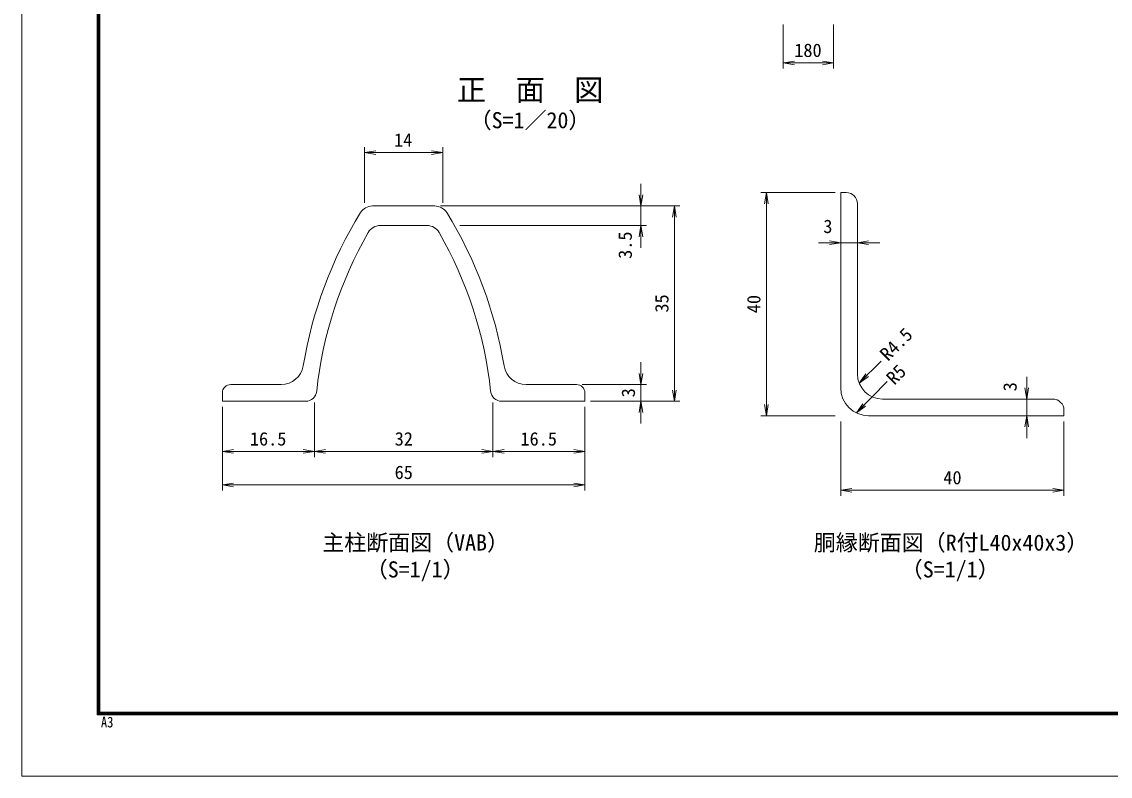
# Model space of a CAD drawing. Units: millimetres, scale not verified. Extents: x -4200 to 4200, y -2970 to 2970.
# Drawn here: x -4200 to -298, y -2970 to -266 of the extents above; entities that cross this region are included whole.
import ezdxf
from ezdxf.enums import TextEntityAlignment as Align

# ---------------------------------------------------------------- set-up
doc = ezdxf.new("R2010")
doc.units = ezdxf.units.MM
doc.header["$LTSCALE"] = 20
for name, color, linetype, lineweight in [('0-0_D-STR1', 1, 'Continuous', 18), ('0-2_D-STR-DIM', 7, 'Continuous', 9), ('0-8_0', 7, 'Continuous', 9), ('0-B_D-TTL', 7, 'Continuous', 9)]:
    doc.layers.add(name, color=color, linetype=linetype, lineweight=lineweight)
doc.layers.add('0-9_D-TTL-TXT', color=7, linetype='Continuous')
doc.styles.add('ＭＳ ゴシック', font='')
doc.styles.get('ＭＳ ゴシック').set_extended_font_data('MS Gothic')

# ---------------------------------------------------------------- blocks, each defined once
blk = doc.blocks.new('_Open')
at = {"layer": '0-8_0'}
blk.add_line((-20, 3.33), (0, 0), dxfattribs=at)
blk.add_lwpolyline([(-20, -3.33), (0, 0), (-20, 0)], dxfattribs=at)

msp = doc.modelspace()

# ---------------------------------------------------------------- linework, layer by layer
at = {"layer": '0-0_D-STR1'}
for p, q in [((-1263.97, -1578.29), (-1263.97, -878.29)), ((-1243.97, -878.29), (-1263.97, -878.29)), ((-2942.87, -926.31), (-2719.05, -926.31)), ((-1203.97, -918.29), (-1203.97, -1528.29)), ((-2914.74, -996.31), (-2747.18, -996.31)), ((-3480.96, -1626.31), (-3480.96, -1596.31)), ((-3269.88, -1566.31), (-3450.96, -1566.31)), ((-2392.04, -1566.31), (-2210.96, -1566.31)), ((-2180.96, -1626.31), (-2180.96, -1596.31)), ((-3182.55, -1626.31), (-3480.96, -1626.31)), ((-2479.37, -1626.31), (-2180.96, -1626.31)), ((-1113.97, -1618.29), (-503.97, -1618.29))]:
    msp.add_line(p, q, dxfattribs=at)
msp.add_lwpolyline([(-1163.97, -1678.29), (-463.97, -1678.29), (-463.97, -1658.29)], dxfattribs=at)
for centre, radius, start, end in [((-1243.97, -918.29), 40, 0, 90), ((-2942.87, -976.31), 50, 90, 148.30182), ((-2719.05, -976.31), 50, 31.69818, 90), ((-1698.96, -1744.51), 1512, 148.30182, 170.6662), ((-3962.96, -1744.51), 1512, 9.3338, 31.69818), ((-2914.74, -1046.31), 50, 90, 150.13204), ((-2747.18, -1046.31), 50, 29.86796, 90), ((-1698.96, -1744.51), 1452, 150.13204, 173.91336), ((-3962.96, -1744.51), 1452, 6.08664, 29.86796), ((-3269.88, -1486.31), 80, 270, 350.6662), ((-2392.04, -1486.31), 80, 189.3338, 270), ((-1113.97, -1528.29), 90, 180.00046, 270), ((-3450.96, -1596.31), 30, 90, 180), ((-3182.55, -1586.31), 40, 270, 353.91336), ((-2479.37, -1586.31), 40, 186.08664, 270), ((-2210.96, -1596.31), 30, 0, 90), ((-1163.97, -1578.29), 100, 180.00043, 270), ((-503.97, -1658.29), 40, 0, 90)]:
    msp.add_arc(centre, radius, start, end, dxfattribs=at)
at = {"layer": '0-2_D-STR-DIM'}
for p, q in [((-1469.97, -276.08), (-1469.97, -433.4)), ((-1289.97, -276.08), (-1289.97, -433.4)), ((-1429.97, -413.4), (-1329.97, -413.4)), ((-2970.96, -914.95), (-2970.96, -715.18)), ((-2930.96, -735.18), (-2730.96, -735.18)), ((-2690.96, -914.95), (-2690.96, -715.18)), ((-1980.42, -886.31), (-1980.42, -846.31)), ((-1283.97, -878.29), (-1550.64, -878.29)), ((-2699.05, -926.31), (-1840.42, -926.31)), ((-2699.05, -926.31), (-1960.42, -926.31)), ((-1980.42, -996.31), (-1980.42, -926.31)), ((-1530.64, -918.29), (-1530.64, -1638.29)), ((-1860.42, -1586.31), (-1860.42, -966.31)), ((-2629.06, -996.31), (-1960.42, -996.31)), ((-1980.42, -1036.31), (-1980.42, -1076.31)), ((-1303.97, -1058.21), (-1343.97, -1058.21)), ((-1263.97, -1058.21), (-1203.97, -1058.21)), ((-1163.97, -1058.21), (-1123.97, -1058.21)), ((-1980.42, -1526.31), (-1980.42, -1486.31)), ((-1119.44, -1482.98), (-1196.5, -1559.32)), ((-1097.93, -1555.7), (-1206.56, -1666.67)), ((-597.3, -1578.29), (-597.3, -1538.29)), ((-2190.96, -1566.31), (-1960.42, -1566.31)), ((-1980.42, -1626.31), (-1980.42, -1566.31)), ((-3150.96, -1630.85), (-3150.96, -1826.04)), ((-3150.96, -1630.85), (-3150.96, -1826.04)), ((-2510.96, -1630.85), (-2510.96, -1826.04)), ((-2510.96, -1630.85), (-2510.96, -1826.04)), ((-2160.96, -1626.31), (-1840.42, -1626.31)), ((-2160.96, -1626.31), (-1960.42, -1626.31)), ((-597.3, -1618.29), (-597.3, -1678.29)), ((-3480.96, -1646.31), (-3480.96, -1946.04)), ((-3480.96, -1646.31), (-3480.96, -1826.04)), ((-2180.96, -1646.31), (-2180.96, -1946.04)), ((-2180.96, -1646.31), (-2180.96, -1826.04)), ((-1980.42, -1666.31), (-1980.42, -1706.31)), ((-1283.97, -1678.29), (-1550.64, -1678.29)), ((-1263.97, -1698.29), (-1263.97, -1964.96)), ((-463.97, -1698.29), (-463.97, -1964.96)), ((-597.3, -1718.29), (-597.3, -1758.29)), ((-3440.96, -1806.04), (-3190.96, -1806.04)), ((-3110.96, -1806.04), (-2550.96, -1806.04)), ((-2470.96, -1806.04), (-2220.96, -1806.04)), ((-3440.96, -1926.04), (-2220.96, -1926.04)), ((-1223.97, -1944.96), (-503.97, -1944.96))]:
    msp.add_line(p, q, dxfattribs=at)
at = {"layer": '0-B_D-TTL', "color": 2, "lineweight": 18}
msp.add_lwpolyline([(-4200, 2970), (4200, 2970), (4200, -2970), (-4200, -2970)], close=True, dxfattribs=at)
at = {"layer": '0-B_D-TTL'}
for points in [[(-3930, 2750), (3930, 2750), (3930, -2750), (-3930, -2750)], [(-3927.5, 2747.5), (3927.5, 2747.5), (3927.5, -2747.5), (-3927.5, -2747.5)], [(-3925, 2745), (3925, 2745), (3925, -2745), (-3925, -2745)], [(-3922.5, 2742.5), (3922.5, 2742.5), (3922.5, -2742.5), (-3922.5, -2742.5)], [(-3920, 2740), (3920, 2740), (3920, -2740), (-3920, -2740)]]:
    msp.add_lwpolyline(points, close=True, dxfattribs=at)

# ---------------------------------------------------------------- block references
at = {"layer": '0-2_D-STR-DIM', "xscale": 2, "yscale": 2}
for p, rotation in [((-1469.97, -413.4), 180), ((-2970.96, -735.18), 180), ((-1980.42, -926.31), 270), ((-1530.64, -878.29), 90), ((-1860.42, -926.31), 90), ((-1980.42, -996.31), 90), ((-1203.97, -1058.21), 180), ((-1980.42, -1566.31), 270), ((-1197.92, -1560.73), 224.73463), ((-1860.42, -1626.31), 270), ((-597.3, -1618.29), 270), ((-1980.42, -1626.31), 90), ((-1530.64, -1678.29), 270), ((-1207.96, -1668.1), 225.61009), ((-597.3, -1678.29), 90), ((-3480.96, -1806.04), 180), ((-3150.96, -1806.04), 180), ((-2510.96, -1806.04), 180), ((-3480.96, -1926.04), 180), ((-1263.97, -1944.96), 180)]:
    msp.add_blockref('_Open', p, dxfattribs=dict(at, rotation=rotation))
for p in [(-1289.97, -413.4), (-2690.96, -735.18), (-1263.97, -1058.21), (-3150.96, -1806.04), (-2510.96, -1806.04), (-2180.96, -1806.04), (-2180.96, -1926.04), (-463.97, -1944.96)]:
    msp.add_blockref('_Open', p, dxfattribs=at)

# ---------------------------------------------------------------- texts
at = {"layer": '0-2_D-STR-DIM', "style": 'ＭＳ ゴシック'}
for s, p in [('180', (-1430.62, -406.65)), ('14', (-2865.48, -728.43)), ('3', (-1326.43, -1037.71)), ('16.5', (-3382.21, -1799.29)), ('32', (-2863.06, -1799.29)), ('16.5', (-2412.21, -1799.29)), ('65', (-2863.31, -1919.29)), ('40', (-896.22, -1938.22))]:
    msp.add_text(s, height=48.09, dxfattribs=at).set_placement(p, align=Align.BOTTOM_LEFT)
for s, rotation, p in [('3.5', 90, (-1998.47, -1115.85)), ('35', 90, (-1867.17, -1308.29)), ('40', 90, (-1537.39, -1310.54)), ('R4.5', 45, (-1084.49, -1495.03)), ('R5', 45, (-1061.49, -1580.45)), ('3', 90, (-1987.17, -1612.04)), ('3', 90, (-618.9, -1590.56))]:
    msp.add_text(s, height=48.09, rotation=rotation, dxfattribs=at).set_placement(p, align=Align.BOTTOM_LEFT)
at = {"layer": '0-9_D-TTL-TXT', "style": 'ＭＳ ゴシック'}
for s, height, p in [('正\u3000面\u3000図', 76.98, (-2639.87, -571.8)), ('（S=1／20）', 57.77, (-2594.39, -665)), ('主柱断面図（VAB）', 57.77, (-3122.71, -2178.54)), ('胴縁断面図（R付L40x40x3）', 57.77, (-1360.62, -2178.85)), ('（S=1/1）', 57.77, (-2966.77, -2275.03)), ('（S=1/1）', 57.77, (-1048.74, -2275.03))]:
    msp.add_text(s, height=height, dxfattribs=at).set_placement(p, align=Align.BOTTOM_LEFT)
at = {"layer": '0-B_D-TTL', "style": 'ＭＳ ゴシック', "width": 0.85}
msp.add_text('A3', height=38.42, dxfattribs=at).set_placement((-3916.09, -2806.81), align=Align.BOTTOM_LEFT)

doc.saveas('drawing.dxf')
